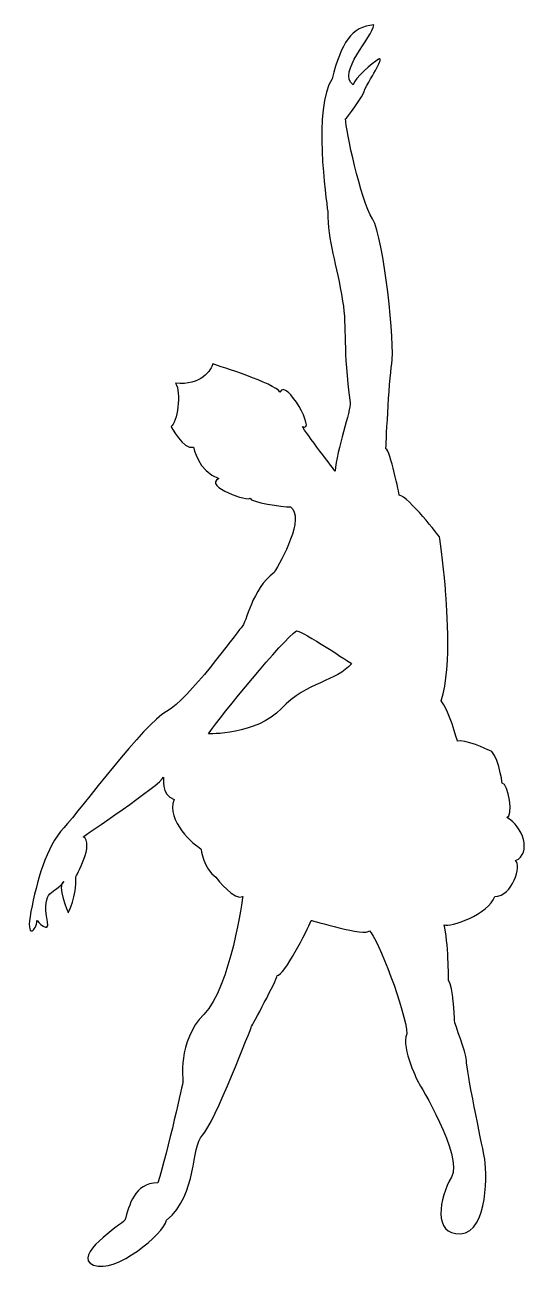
# Model space of a CAD drawing. Header units: centimetres. Extents: x -4.2 to 4.2, y -10.4 to 10.3.
import ezdxf

# ---------------------------------------------------------------- set-up
doc = ezdxf.new("R2010")
doc.units = ezdxf.units.CM
doc.header["$MEASUREMENT"] = 0
doc.layers.add('Camada 1', color=7, linetype='Continuous')

msp = doc.modelspace()

# ---------------------------------------------------------------- linework, layer by layer
at = {"layer": 'Camada 1'}
for points, knots in [([(1.26788, 9.31997), (1.29267, 9.41914), (1.59017, 9.69184), (1.68933, 9.74142), (1.68933, 9.74142), (1.78852, 9.791), (1.63977, 9.56785), (1.46623, 9.24556), (1.46623, 9.24556), (1.44141, 9.1216), (1.14389, 8.74973), (1.14389, 8.74973), (1.14389, 8.74973), (1.14389, 8.57619), (1.3918, 7.41099), (1.59016, 7.08868), (1.59016, 7.08868), (1.78852, 6.76637), (1.96201, 4.98138), (1.91245, 4.68386), (1.91245, 4.68386), (1.86289, 4.38634), (1.81331, 3.27072), (1.81331, 3.27072), (1.81331, 3.27072), (1.88768, 3.24593), (2.03643, 2.50218), (2.03643, 2.50218), (2.03643, 2.50218), (2.18518, 2.47739), (2.7058, 1.80802), (2.7058, 1.80802), (2.7058, 1.80802), (2.7058, 1.80802), (2.80499, 1.06425), (2.80499, 0.94032), (2.80499, 0.94032), (2.80499, 0.81634), (2.92897, -0.3241), (2.73062, -0.91909), (2.73062, -0.91909), (2.8546, -1.04305), (3.00335, -1.58843), (3.00335, -1.58843), (3.00335, -1.58843), (3.10252, -1.53887), (3.52397, -1.73721), (3.52397, -1.73721), (3.52397, -1.73721), (3.67272, -1.73721), (3.74709, -2.2826), (3.74709, -2.2826), (3.74709, -2.2826), (3.84626, -2.2826), (3.9454, -2.85286), (3.82146, -2.85286), (3.82146, -2.85286), (4.09419, -3.00158), (4.24297, -3.4478), (3.97024, -3.57179), (3.97024, -3.57179), (4.06938, -3.64622), (3.92068, -4.16684), (3.62316, -4.16684), (3.62316, -4.16684), (3.52399, -4.46431), (2.87934, -4.68743), (2.78022, -4.63788), (2.78022, -4.63788), (2.85462, -4.91059), (2.85462, -5.55516), (2.85462, -5.55516), (2.85462, -5.55516), (2.92899, -5.67909), (2.95376, -6.15016), (2.95376, -6.22453), (2.95376, -6.22453), (2.95376, -6.2989), (3.15212, -6.74518), (3.15212, -6.8939), (3.15212, -6.8939), (3.15212, -7.04265), (3.40006, -8.25748), (3.44964, -8.48061), (3.44964, -8.48061), (3.49922, -8.70374), (3.52399, -9.74503), (3.05295, -9.76979), (3.05295, -9.76979), (2.58194, -9.79458), (2.70587, -9.17472), (2.9042, -8.82769), (2.9042, -8.82769), (3.10256, -8.48064), (2.35876, -7.26583), (2.35876, -7.26583), (2.35876, -7.26583), (2.35876, -7.26583), (2.06132, -6.6956), (2.16045, -6.44769), (2.16045, -6.44769), (2.16045, -6.10061), (1.66462, -4.83625), (1.54064, -4.73705), (1.54064, -4.73705), (1.49103, -4.83624), (0.57375, -4.56351), (0.57375, -4.56351), (0.57375, -4.56351), (0.49938, -4.73705), (0.1275, -5.48079), (0.00355, -5.48079), (0.00355, -5.48079), (0.00355, -5.55522), (-0.4179, -6.32373), (-0.4179, -6.32373), (-0.4179, -6.32373), (-0.4179, -6.32373), (-1.03771, -7.93523), (-1.23602, -8.13353), (-1.23602, -8.13353), (-1.43435, -8.33184), (-1.31039, -9.1004), (-1.83102, -9.54664), (-1.83102, -9.54664), (-1.8806, -9.76979), (-2.67396, -10.43911), (-3.04583, -10.29036), (-3.04583, -10.29036), (-3.4177, -10.14164), (-2.59956, -9.62099), (-2.52521, -9.54664), (-2.52521, -9.54664), (-2.45084, -9.29873), (-2.37641, -8.92683), (-1.97977, -8.92683), (-1.97977, -8.92683), (-1.80626, -8.38144), (-1.55832, -7.24098), (-1.55832, -7.24098), (-1.55832, -7.24098), (-1.55832, -7.24098), (-1.65749, -6.57161), (-1.21121, -6.12536), (-1.21121, -6.12536), (-0.76496, -5.67909), (-0.56663, -4.16681), (-0.56663, -4.16681), (-0.56663, -4.16681), (-0.69059, -4.24121), (-0.98811, -3.89405), (-1.0129, -3.84449), (-1.0129, -3.84449), (-1.21123, -3.72053), (-1.26081, -3.37345), (-1.26081, -3.37345), (-1.26081, -3.37345), (-1.35998, -3.32389), (-1.85583, -2.90239), (-1.70706, -2.55531), (-1.70706, -2.55531), (-1.93021, -2.48091), (-1.8806, -2.18344), (-1.8806, -2.18344), (-1.8806, -2.18344), (-1.93021, -2.3074), (-3.21937, -3.1751), (-3.21937, -3.1751), (-3.21937, -3.1751), (-3.02101, -3.27427), (-3.34333, -3.84447), (-3.34333, -3.84447), (-3.34333, -3.84447), (-3.31851, -4.16679), (-3.46729, -4.43949), (-3.46729, -4.43949), (-3.46729, -4.43949), (-3.46729, -4.43949), (-3.66562, -3.96845), (-3.54166, -3.91887), (-3.54166, -3.91887), (-3.69044, -4.14197), (-3.91356, -4.01804), (-3.81439, -4.58824), (-3.81439, -4.58824), (-3.76481, -4.81136), (-3.98793, -4.56342), (-3.98793, -4.56342), (-3.98793, -4.56342), (-3.98793, -4.73696), (-4.18624, -4.9105), (-4.0871, -4.41467), (-4.0871, -4.41467), (-3.98793, -3.91887), (-3.83919, -3.34861), (-3.54169, -3.02632), (-3.54169, -3.02632), (-3.24419, -2.70403), (-2.20292, -1.29084), (-1.83105, -1.09253), (-1.83105, -1.09253), (-1.45918, -0.89422), (-0.69064, 0.19665), (-0.59145, 0.29579), (-0.59145, 0.29579), (-0.49228, 0.39496), (-0.41788, 0.94037), (-0.04601, 1.2131), (-0.04601, 1.2131), (0.07795, 1.41143), (0.47461, 2.13038), (0.2267, 2.30395), (0.2267, 2.30395), (0.10274, 2.30395), (-0.44267, 2.37835), (-0.44267, 2.45273), (-0.44267, 2.45273), (-0.44267, 2.37833), (-1.23602, 2.65106), (-0.96332, 2.77502), (-0.96332, 2.77502), (-1.3104, 2.89898), (-1.38477, 3.29564), (-1.38477, 3.29564), (-1.38477, 3.29564), (-1.55834, 3.24606), (-1.75667, 3.64272), (-1.75667, 3.64272), (-1.75667, 3.64272), (-1.6575, 3.69233), (-1.5831, 4.21292), (-1.68227, 4.36167), (-1.68227, 4.36167), (-1.26082, 4.31209), (-1.0873, 4.58479), (-1.06248, 4.68399), (-1.06248, 4.68399), (-0.93852, 4.63441), (-0.04603, 4.3617), (0.05316, 4.21295), (0.05316, 4.21295), (0.15235, 4.46086), (0.673, 3.51876), (0.42506, 3.64272), (0.42506, 3.64272), (0.47464, 3.54355), (0.97045, 2.89898), (0.97045, 2.89898), (0.97045, 2.89898), (0.99527, 3.24606), (1.23548, 3.91662), (1.21842, 4.03941), (1.21842, 4.03941), (1.09444, 4.93188), (1.16897, 5.2594), (1.09444, 5.72523), (1.09444, 5.72523), (0.99525, 6.34502), (0.84653, 6.71689), (0.84653, 7.21274), (0.84653, 7.21274), (0.82171, 7.4111), (0.59862, 8.94814), (0.9209, 9.41921), (0.9209, 9.41921), (1.06955, 10.01413), (1.24309, 10.28681), (1.61499, 10.31163), (1.61499, 10.31163), (1.59017, 10.1133), (0.99518, 9.51833), (1.26788, 9.31997)], [0, 0, 0, 0, 0.01449275, 0.01449275, 0.01449275, 0.01449275, 0.02898551, 0.02898551, 0.02898551, 0.02898551, 0.04347826, 0.04347826, 0.04347826, 0.04347826, 0.05797101, 0.05797101, 0.05797101, 0.05797101, 0.07246377, 0.07246377, 0.07246377, 0.07246377, 0.08695652, 0.08695652, 0.08695652, 0.08695652, 0.10144928, 0.10144928, 0.10144928, 0.10144928, 0.11594203, 0.11594203, 0.11594203, 0.11594203, 0.13043478, 0.13043478, 0.13043478, 0.13043478, 0.14492754, 0.14492754, 0.14492754, 0.14492754, 0.15942029, 0.15942029, 0.15942029, 0.15942029, 0.17391304, 0.17391304, 0.17391304, 0.17391304, 0.1884058, 0.1884058, 0.1884058, 0.1884058, 0.20289855, 0.20289855, 0.20289855, 0.20289855, 0.2173913, 0.2173913, 0.2173913, 0.2173913, 0.23188406, 0.23188406, 0.23188406, 0.23188406, 0.24637681, 0.24637681, 0.24637681, 0.24637681, 0.26086957, 0.26086957, 0.26086957, 0.26086957, 0.27536232, 0.27536232, 0.27536232, 0.27536232, 0.28985507, 0.28985507, 0.28985507, 0.28985507, 0.30434783, 0.30434783, 0.30434783, 0.30434783, 0.31884058, 0.31884058, 0.31884058, 0.31884058, 0.33333333, 0.33333333, 0.33333333, 0.33333333, 0.34782609, 0.34782609, 0.34782609, 0.34782609, 0.36231884, 0.36231884, 0.36231884, 0.36231884, 0.37681159, 0.37681159, 0.37681159, 0.37681159, 0.39130435, 0.39130435, 0.39130435, 0.39130435, 0.4057971, 0.4057971, 0.4057971, 0.4057971, 0.42028986, 0.42028986, 0.42028986, 0.42028986, 0.43478261, 0.43478261, 0.43478261, 0.43478261, 0.44927536, 0.44927536, 0.44927536, 0.44927536, 0.46376812, 0.46376812, 0.46376812, 0.46376812, 0.47826087, 0.47826087, 0.47826087, 0.47826087, 0.49275362, 0.49275362, 0.49275362, 0.49275362, 0.50724638, 0.50724638, 0.50724638, 0.50724638, 0.52173913, 0.52173913, 0.52173913, 0.52173913, 0.53623188, 0.53623188, 0.53623188, 0.53623188, 0.55072464, 0.55072464, 0.55072464, 0.55072464, 0.56521739, 0.56521739, 0.56521739, 0.56521739, 0.57971014, 0.57971014, 0.57971014, 0.57971014, 0.5942029, 0.5942029, 0.5942029, 0.5942029, 0.60869565, 0.60869565, 0.60869565, 0.60869565, 0.62318841, 0.62318841, 0.62318841, 0.62318841, 0.63768116, 0.63768116, 0.63768116, 0.63768116, 0.65217391, 0.65217391, 0.65217391, 0.65217391, 0.66666667, 0.66666667, 0.66666667, 0.66666667, 0.68115942, 0.68115942, 0.68115942, 0.68115942, 0.69565217, 0.69565217, 0.69565217, 0.69565217, 0.71014493, 0.71014493, 0.71014493, 0.71014493, 0.72463768, 0.72463768, 0.72463768, 0.72463768, 0.73913043, 0.73913043, 0.73913043, 0.73913043, 0.75362319, 0.75362319, 0.75362319, 0.75362319, 0.76811594, 0.76811594, 0.76811594, 0.76811594, 0.7826087, 0.7826087, 0.7826087, 0.7826087, 0.79710145, 0.79710145, 0.79710145, 0.79710145, 0.8115942, 0.8115942, 0.8115942, 0.8115942, 0.82608696, 0.82608696, 0.82608696, 0.82608696, 0.84057971, 0.84057971, 0.84057971, 0.84057971, 0.85507246, 0.85507246, 0.85507246, 0.85507246, 0.86956522, 0.86956522, 0.86956522, 0.86956522, 0.88405797, 0.88405797, 0.88405797, 0.88405797, 0.89855072, 0.89855072, 0.89855072, 0.89855072, 0.91304348, 0.91304348, 0.91304348, 0.91304348, 0.92753623, 0.92753623, 0.92753623, 0.92753623, 0.94202899, 0.94202899, 0.94202899, 0.94202899, 0.95652174, 0.95652174, 0.95652174, 0.95652174, 0.97101449, 0.97101449, 0.97101449, 0.97101449, 1, 1, 1, 1]), ([(-1.13691, -1.46447), (-1.13691, -1.46447), (-0.34358, -1.48926), (0.0779, -1.04302), (0.0779, -1.04302), (0.49935, -0.5968), (0.99518, -0.59677), (1.2431, -0.29928), (1.2431, -0.29928), (1.2431, -0.29928), (0.42498, 0.24613), (0.32582, 0.24613), (0.32582, 0.24613), (0.10268, 0.09742), (-0.91379, -1.14218), (-1.13691, -1.46447)], [0, 0, 0, 0, 0.2, 0.2, 0.2, 0.2, 0.4, 0.4, 0.4, 0.4, 0.6, 0.6, 0.6, 0.6, 1, 1, 1, 1])]:
    msp.add_open_spline(points, degree=3, knots=knots, dxfattribs=at)

doc.saveas('drawing.dxf')
